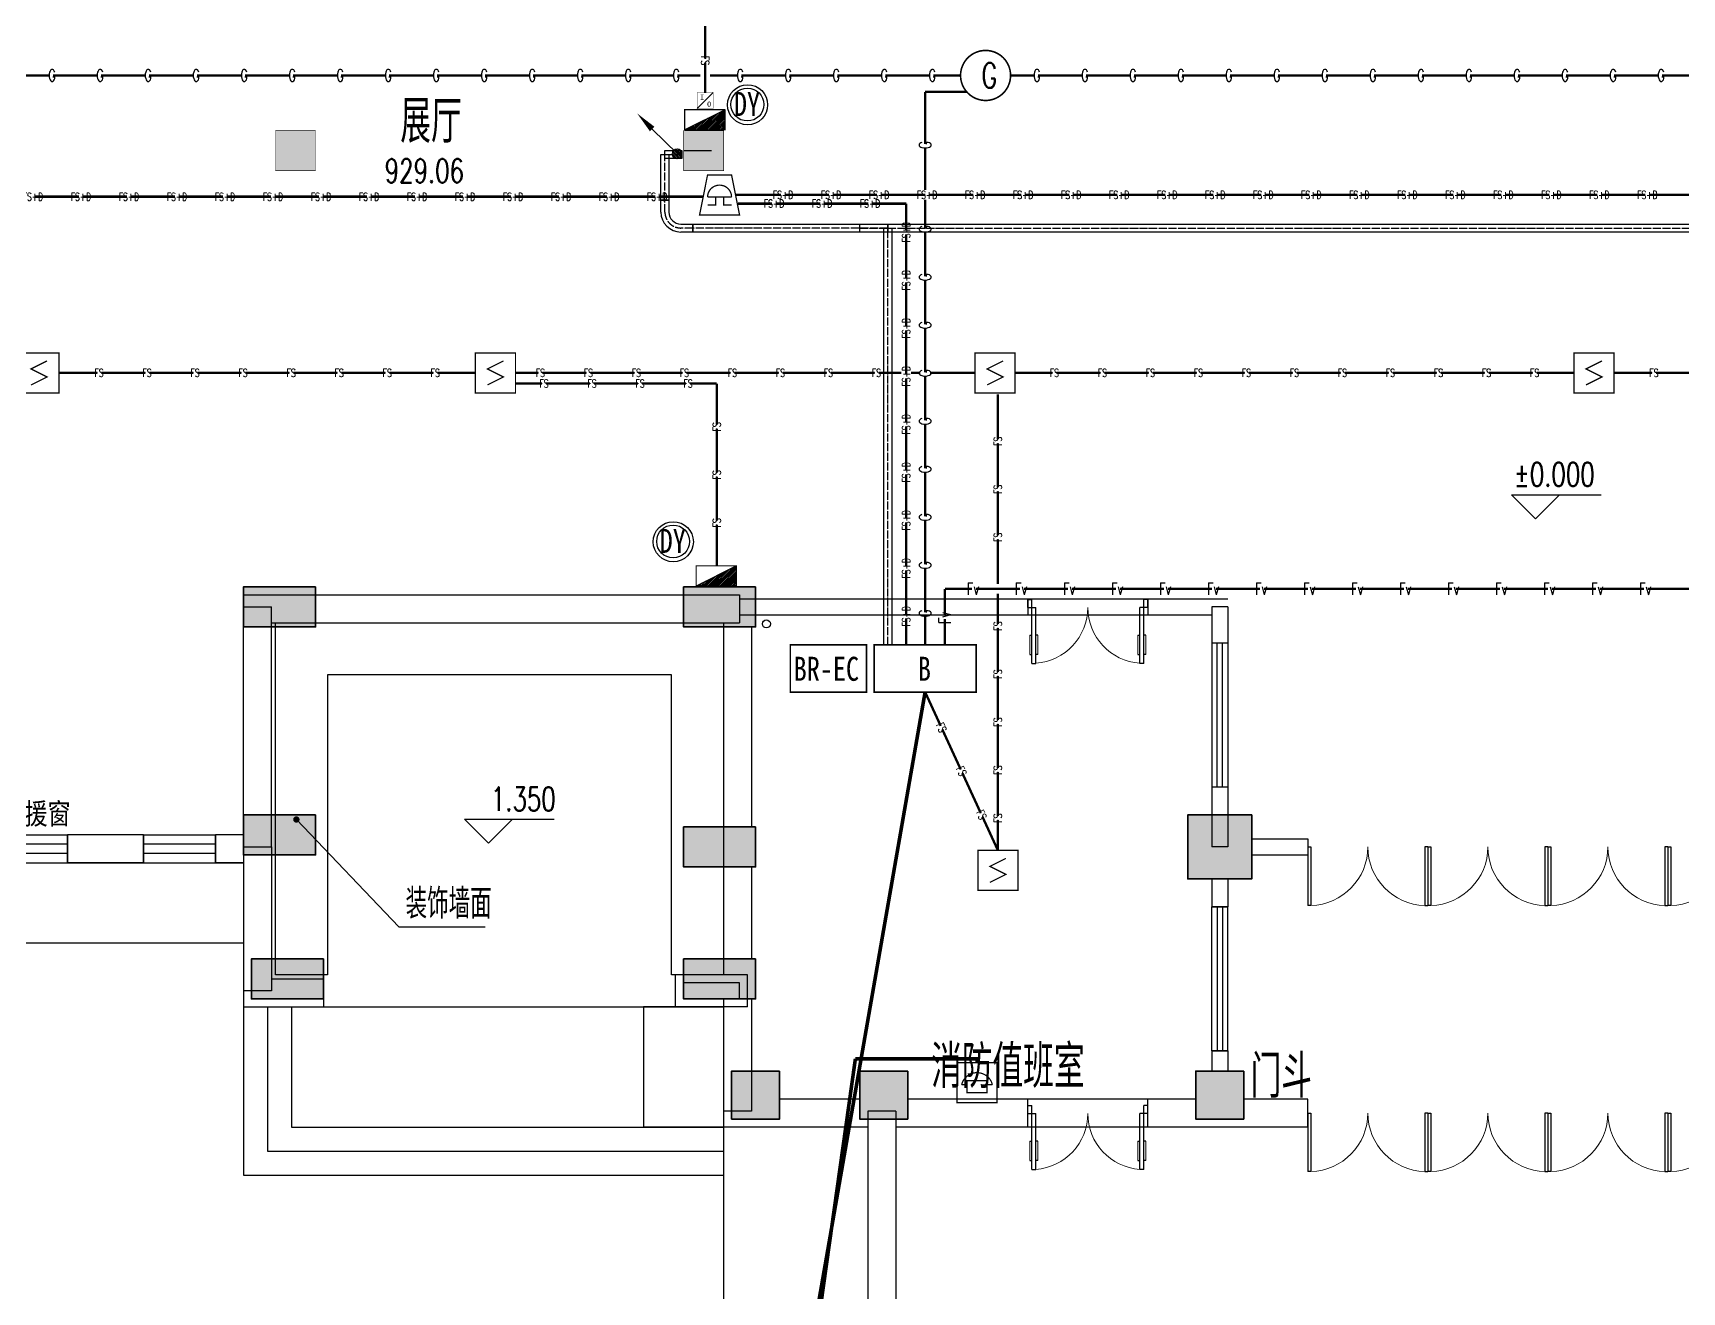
# Model space of a CAD drawing. Extents: x 815029915 to 815825525, y 579155098 to 579748855.
# Drawn here: x 815617636 to 815638243, y 579566865 to 579582600 of the extents above; entities that cross this region are included whole.
import ezdxf

# ---------------------------------------------------------------- set-up
doc = ezdxf.new("R2010")
doc.units = 0
doc.header["$LTSCALE"] = 100
doc.header["$MEASUREMENT"] = 0
doc.linetypes.add('DOTE', pattern=[2.42, 2, -0.2, 0.02, -0.2])
for name, color, linetype in [('AC_KH', 3, 'Continuous'), ('COLUMN', 9, 'Continuous'), ('DIM_ELEV', 3, 'Continuous'), ('DIM_LEAD', 3, 'Continuous'), ('DOOR_FIRE', 4, 'Continuous'), ('GROUND', 2, 'Continuous'), ('PUB_TEXT', 7, 'Continuous'), ('SPACE', 7, 'Continuous'), ('STAIR', 2, 'Continuous'), ('SURFACE', 6, 'Continuous'), ('T-EQUP-FIRE', 7, 'Continuous'), ('WALL', 9, 'Continuous'), ('WINDOW', 4, 'Continuous'), ('zm', 1, 'Continuous'), ('电-弱电平面-线缆', 3, 'Continuous'), ('电-桥架', 4, 'Continuous'), ('设备-箱柜', 3, 'Continuous')]:
    doc.layers.add(name, color=color, linetype=linetype)
for name, color, linetype, lineweight in [('柱填充', 9, 'Continuous', 18), ('电-强电平面-箭头', 3, 'Continuous', 0), ('砼柱', 2, 'Continuous', 35)]:
    doc.layers.add(name, color=color, linetype=linetype, lineweight=lineweight)
doc.styles.add('-黑体', font='', dxfattribs={"width": 0.8})
doc.styles.add('_TCH_DIM', font='SIMPLEX', dxfattribs={"bigfont": 'GBCBIG'})
doc.styles.add('_TCH_SPACE', font='SIMPLEX', dxfattribs={"height": 5, "bigfont": 'GBCBIG'})
doc.styles.add('IDQSTYLE', font='txt.shx', dxfattribs={"width": 0.7, "bigfont": 'hztxt.shx'})
doc.styles.add('宋体', font='', dxfattribs={"width": 0.8})
doc.styles.add('宋体-TK', font='', dxfattribs={"width": 0.8})
doc.styles.get('-黑体').set_extended_font_data('SimHei')
doc.styles.get('宋体').set_extended_font_data('SimSun')
doc.styles.get('宋体-TK').set_extended_font_data('SimSun')
doc.linetypes.add('消防广播线路A', pattern='A,5.5,-0.25,["G",IDQSTYLE,S=1.5,R=0,X=-0.125,Y=-0.75],-0.25', length=6)
doc.linetypes.add('消防电源线', pattern='A,5.5,-0.25,["FS+D",IDQSTYLE,S=1,R=0,X=-0.125,Y=-0.5],-0.25', length=6)
doc.linetypes.add('消防电话线路A', pattern='A,5.5,-0.25,["Fv",IDQSTYLE,S=1.5,R=0,X=-0.125,Y=-0.75],-0.25', length=6)
doc.linetypes.add('火灾报警信号线路', pattern='A,5.5,-0.25,["FS",IDQSTYLE,S=1,R=0,X=-0.125,Y=-0.5],-0.25', length=6)

# ---------------------------------------------------------------- blocks, each defined once
blk = doc.blocks.new('HC001231')
at = {"color": 0, "linetype": 'Continuous', "const_width": 0.2}
blk.add_lwpolyline([(-1.88, 3.12), (1.87, 3.12), (3.12, -3.12), (-3.12, -3.12)], close=True, dxfattribs=at)
blk.add_lwpolyline([(1.87, -0.34, 0.198912), (1.33, 0.98, 0.198912), (0, 1.53, 0.198912), (-1.33, 0.98, 0.198912), (-1.88, -0.34)], format="xyb", dxfattribs=at)
for points in [[(-0.62, -0.34), (-0.62, -1.59), (-1.88, -1.59)], [(-1.88, -0.34), (1.87, -0.34)], [(0.62, -0.34), (0.62, -1.59), (1.87, -1.59)]]:
    blk.add_lwpolyline(points, dxfattribs=at)
at = {"color": 0, "style": 'IDQSTYLE', "width": 0.7}
blk.add_attdef('PSFHATT', (5.12, -3.12), '', height=2.5, dxfattribs=at)
blk = doc.blocks.new('HC001221')
at = {"color": 0, "linetype": 'Continuous', "const_width": 0.2}
blk.add_lwpolyline([(2.21, -2.21, 0.198912), (3.12, 0, 0.198912), (2.21, 2.21, 0.198912), (0, 3.12, 0.198912), (-2.21, 2.21, 0.198912), (-3.13, 0, 0.198912), (-2.21, -2.21, 0.198912), (0, -3.13, 0.198912)], format="xyb", close=True, dxfattribs=at)
at = {"color": 0, "style": 'IDQSTYLE', "width": 0.7}
for tag, p in [('G', (-0.52, -1.56)), ('PSFHATT', (5.13, -3.13))]:
    blk.add_attdef(tag, p, '', height=3.12, dxfattribs=at)
blk = doc.blocks.new('HC001224')
at = {"color": 0, "linetype": 'Continuous', "const_width": 0.2}
blk.add_lwpolyline([(-3.125, 3.125), (3.125, 3.125), (3.125, -3.125), (-3.125, -3.125)], close=True, dxfattribs=at)
blk.add_lwpolyline([(1.25, 1.875), (-1.25, 0.625), (1.25, -0.625), (-1.25, -1.875)], dxfattribs=at)
at = {"color": 0, "style": 'IDQSTYLE', "width": 0.7}
blk.add_attdef('PSFHATT', (5.125, -3.125), '', height=2.5, dxfattribs=at)
blk = doc.blocks.new('HC001206')
at = {"color": 4, "linetype": 'Continuous', "const_width": 0.2}
blk.add_lwpolyline([(-3.12, 3.12), (3.12, 3.12), (3.12, -3.12), (-3.12, -3.12)], close=True, dxfattribs=at)
for points in [[(-2.4, -0.3, -0.135972), (-1.75, 0.85, -0.198912)], [(-1.75, 0.85, -0.198912), (0, 1.57, -0.198912), (1.75, 0.85, -0.135972), (2.4, -0.3, -0.198912)]]:
    blk.add_lwpolyline(points, format="xyb", dxfattribs=at)
for points in [[(-1.56, 0.32), (1.56, 0.32), (1.56, -1.55), (-1.56, -1.55), (-1.56, 0.32)], [(-2.4, -0.3), (-1.56, -0.3)], [(1.56, -0.3), (2.4, -0.3)]]:
    blk.add_lwpolyline(points, dxfattribs=at)
blk = doc.blocks.new('$DorLib2D$00000011')
for p, q in [((-0.467, 0.471), (-0.467, -0.062)), ((-0.467, 0.471), (-0.433, 0.471)), ((-0.433, 0.471), (-0.433, 0.004)), ((0.433, 0.471), (0.433, 0.004)), ((0.467, 0.471), (0.433, 0.471)), ((0.467, 0.471), (0.467, -0.062)), ((-0.483, 0.396), (-0.467, 0.396)), ((-0.417, 0.396), (-0.433, 0.396)), ((0.417, 0.396), (0.433, 0.396)), ((0.483, 0.396), (0.467, 0.396)), ((-0.483, 0.235), (-0.467, 0.235)), ((-0.417, 0.235), (-0.433, 0.235)), ((0.417, 0.235), (0.433, 0.235)), ((0.483, 0.235), (0.467, 0.235)), ((-0.5, 0.004), (-0.433, 0.004)), ((-0.5, 0.004), (-0.5, -0.062)), ((0.5, 0.004), (0.433, 0.004)), ((0.5, 0.004), (0.5, -0.062)), ((-0.5, -0.062), (-0.467, -0.062)), ((0.5, -0.062), (0.467, -0.062))]:
    blk.add_line(p, q)
at = {"lineweight": 13}
for p, q in [((-0.483, 0.396), (-0.483, 0.235)), ((-0.417, 0.396), (-0.417, 0.235)), ((0.417, 0.396), (0.417, 0.235)), ((0.483, 0.396), (0.483, 0.235))]:
    blk.add_line(p, q, dxfattribs=at)
for centre, start, end in [((-0.467, 0.004), 0, 85.904), ((0.467, 0.004), 94.096, 180)]:
    blk.add_arc(centre, 0.467, start, end, dxfattribs=at)
blk = doc.blocks.new('$DorLib2D$00000002')
for p, q in [((-0.5, 0), (-0.5, 0.4875)), ((-0.475, 0.4875), (-0.5, 0.4875)), ((-0.475, 0), (-0.475, 0.4875)), ((0.475, 0), (0.475, 0.4875)), ((0.475, 0.4875), (0.5, 0.4875)), ((0.5, 0), (0.5, 0.4875)), ((-0.5, 0), (-0.475, 0)), ((0.5, 0), (0.475, 0))]:
    blk.add_line(p, q)
at = {"lineweight": 13}
for centre, start, end in [((-0.4875, 0), 0, 88.53072), ((0.4875, 0), 91.46928, 180)]:
    blk.add_arc(centre, 0.4875, start, end, dxfattribs=at)
blk = doc.blocks.new('$TCHSYS$WIN2D')
for p, q in [((-0.5, 0.5), (0.5, 0.5)), ((-0.5, 0.5), (-0.5, -0.5)), ((0.5, 0.5), (0.5, -0.5)), ((0.5, 0.167), (-0.5, 0.167)), ((0.5, -0.167), (-0.5, -0.167)), ((-0.5, -0.5), (0.5, -0.5))]:
    blk.add_line(p, q)
blk = doc.blocks.new('*X48')
at = {"color": 0, "linetype": 'Continuous'}
for p, q in [((235.57, 320), (238.88, 323.3)), ((235.99, 320), (239.72, 323.73)), ((236.42, 320), (240.57, 324.15)), ((236.84, 320), (241.42, 324.58)), ((237.27, 320), (242.27, 325)), ((237.69, 320), (242.27, 324.57)), ((238.12, 320), (242.27, 324.15)), ((238.54, 320), (242.27, 323.72)), ((238.96, 320), (242.27, 323.3)), ((232.6, 320), (232.94, 320.33)), ((233.02, 320), (233.78, 320.76)), ((233.45, 320), (234.63, 321.18)), ((233.87, 320), (235.48, 321.61)), ((234.3, 320), (236.33, 322.03)), ((234.72, 320), (237.18, 322.46)), ((235.15, 320), (238.03, 322.88)), ((239.39, 320), (242.27, 322.88)), ((239.81, 320), (242.27, 322.45)), ((240.24, 320), (242.27, 322.03)), ((240.66, 320), (242.27, 321.6)), ((241.09, 320), (242.27, 321.18)), ((241.51, 320), (242.27, 320.75)), ((241.93, 320), (242.27, 320.33))]:
    blk.add_line(p, q, dxfattribs=at)
blk = doc.blocks.new('HC000431')
at = {"color": 0, "linetype": 'Continuous'}
blk.add_line((5, 2.5), (-5, -2.5), dxfattribs=at)
at = {"color": 0, "linetype": 'Continuous', "const_width": 0.3}
for points in [[(5, 2.5), (-5, 2.5), (-5, -2.5)], [(-5, -2.5), (5, -2.5), (5, 2.5)]]:
    blk.add_lwpolyline(points, dxfattribs=at)
at = {"color": 0, "linetype": 'Continuous'}
blk.add_blockref('*X48', (-237.27, -322.5), dxfattribs=at)
at = {"color": 0, "style": 'IDQSTYLE', "width": 0.7}
blk.add_attdef('PSFHATT', (7, -2.5), '', height=2.5, dxfattribs=at)
blk = doc.blocks.new('MK')
at = {"color": 4, "linetype": 'Continuous', "const_width": 30}
blk.add_lwpolyline([(-614, 638), (636, 638), (636, -612), (-614, -612)], close=True, dxfattribs=at)
at = {"layer": 'AC_KH', "ltscale": 1.25}
blk.add_line((636, 638), (-614, -612), dxfattribs=at)
at = {"layer": 'AC_KH', "ltscale": 1.25, "style": '宋体'}
for s, p in [('I', (-380, 70)), ('O', (165, -474))]:
    blk.add_text(s, height=400, dxfattribs=at).set_placement(p)
blk = doc.blocks.new('*X161')
at = {"color": 0, "linetype": 'Continuous'}
for p, q in [((192.59, 446.72), (193.87, 448.01)), ((192.65, 446.36), (194.23, 447.94)), ((192.69, 447.24), (193.35, 447.91)), ((192.79, 446.07), (194.52, 447.8)), ((192.98, 445.84), (194.75, 447.61)), ((193.23, 445.66), (194.93, 447.37)), ((193.53, 445.54), (195.05, 447.06)), ((193.92, 445.51), (195.08, 446.67)), ((194.61, 445.77), (194.82, 445.99))]:
    blk.add_line(p, q, dxfattribs=at)
blk = doc.blocks.new('HC000749')
at = {"color": 0, "linetype": 'Continuous'}
blk.add_line((0, -0.06), (3.11, 3.12), dxfattribs=at)
blk.add_lwpolyline([(3.11, 3.12, 0.8, 0, 0), (5.06, 5, 0, 0, 0)], format="xyseb", dxfattribs=at)
blk.add_circle((0, 0), 0.625, dxfattribs=at)
at = {"color": 0, "linetype": 'Continuous', "xscale": 0.5, "yscale": 0.5, "zscale": 0.5}
blk.add_blockref('*X161', (-96.92, -223.38), dxfattribs=at)
at = {"color": 0, "style": 'IDQSTYLE', "width": 0.7}
blk.add_attdef('PSFHATT', (7.06, -0.63), '', height=2.5, dxfattribs=at)

msp = doc.modelspace()

# ---------------------------------------------------------------- hatches: boundary and pattern name
at = {"layer": 'DIM_LEAD'}
msp.add_hatch(color=256, dxfattribs=at).paths.add_polyline_path([(815620967.9, 579572770.6, 1), (815620887.9, 579572770.6, 1)], flags=17)
at = {"layer": 'zm'}
for points in [[(815621166.8, 579581377.4), (815620666.8, 579581377.4), (815620666.8, 579580877.4), (815621166.8, 579580877.4)], [(815626266.8, 579581377.4), (815625766.8, 579581377.4), (815625766.8, 579580877.4), (815626266.8, 579580877.4)]]:
    msp.add_hatch(color=1, dxfattribs=at).paths.add_polyline_path(points)
at = {"layer": '柱填充', "lineweight": 18}
for points in [[(815621166.8, 579575677.4), (815620266.8, 579575677.4), (815620266.8, 579575177.4), (815621166.8, 579575177.4)], [(815626666.8, 579575677.4), (815625766.8, 579575677.4), (815625766.8, 579575177.4), (815626666.8, 579575177.4)], [(815621166.8, 579572827.4), (815620266.8, 579572827.4), (815620266.8, 579572327.4), (815621166.8, 579572327.4)], [(815626666.8, 579572677.4), (815625766.8, 579572677.4), (815625766.8, 579572177.4), (815626666.8, 579572177.4)], [(815632866.8, 579572827.4), (815632066.8, 579572827.4), (815632066.8, 579572027.4), (815632866.8, 579572027.4)], [(815621266.8, 579571027.4), (815620366.8, 579571027.4), (815620366.8, 579570527.4), (815621266.8, 579570527.4)], [(815626666.8, 579571027.4), (815625766.8, 579571027.4), (815625766.8, 579570527.4), (815626666.8, 579570527.4)], [(815626966.8, 579569627.4), (815626366.8, 579569627.4), (815626366.8, 579569027.4), (815626966.8, 579569027.4)], [(815628566.8, 579569627.4), (815627966.8, 579569627.4), (815627966.8, 579569027.4), (815628566.8, 579569027.4)], [(815632766.8, 579569627.4), (815632166.8, 579569627.4), (815632166.8, 579569027.4), (815632766.8, 579569027.4)]]:
    msp.add_hatch(color=250, dxfattribs=at).paths.add_polyline_path(points)

# ---------------------------------------------------------------- linework, layer by layer
for p, q in [((815620666.8, 579570827.4), (815620666.8, 579575227.4)), ((815620666.8, 579575227.4), (815626266.8, 579575227.4)), ((815626266.8, 579575227.4), (815626266.8, 579570827.4)), ((815625616.8, 579574577.4), (815621316.8, 579574577.4)), ((815621316.8, 579574577.4), (815621316.8, 579571277.4)), ((815625616.8, 579571277.4), (815625616.8, 579574577.4)), ((815602266.8, 579572227.4), (815620266.8, 579572227.4)), ((815620266.8, 579572227.4), (815620266.8, 579570427.4)), ((815621316.8, 579571277.4), (815621316.8, 579570827.4)), ((815625616.8, 579570827.4), (815625616.8, 579571277.4)), ((815621316.8, 579570827.4), (815620666.8, 579570827.4)), ((815626266.8, 579570827.4), (815625616.8, 579570827.4)), ((815620266.8, 579570427.4), (815626266.8, 579570427.4)), ((815626266.8, 579570427.4), (815626266.8, 579565427.4)), ((815626266.8, 579568927.4), (815626266.8, 579565427.4))]:
    msp.add_line(p, q)
msp.add_circle((815626801.6, 579575215.5), 50)
at = {"layer": 'COLUMN'}
for points in [[(815620266.8, 579575177.4), (815621166.8, 579575177.4), (815621166.8, 579575677.4), (815620266.8, 579575677.4)], [(815625766.8, 579575177.4), (815626666.8, 579575177.4), (815626666.8, 579575677.4), (815625766.8, 579575677.4)], [(815620266.8, 579572327.4), (815621166.8, 579572327.4), (815621166.8, 579572827.4), (815620266.8, 579572827.4)], [(815625766.8, 579572177.4), (815626666.8, 579572177.4), (815626666.8, 579572677.4), (815625766.8, 579572677.4)], [(815632066.8, 579572027.4), (815632866.8, 579572027.4), (815632866.8, 579572827.4), (815632066.8, 579572827.4)], [(815626366.8, 579569027.4), (815626966.8, 579569027.4), (815626966.8, 579569627.4), (815626366.8, 579569627.4)], [(815627966.8, 579569027.4), (815628566.8, 579569027.4), (815628566.8, 579569627.4), (815627966.8, 579569627.4)], [(815632166.8, 579569027.4), (815632766.8, 579569027.4), (815632766.8, 579569627.4), (815632166.8, 579569627.4)]]:
    msp.add_lwpolyline(points, close=True, dxfattribs=at)
for points in [[(815626666.8, 579571027.4), (815625766.8, 579571027.4)], [(815625766.8, 579571027.4), (815625766.8, 579570727.4)], [(815626666.8, 579570527.4), (815626666.8, 579571027.4)], [(815625766.8, 579570727.4), (815625766.8, 579570527.4)], [(815625766.8, 579570527.4), (815626616.8, 579570527.4)], [(815626616.8, 579570527.4), (815626666.8, 579570527.4)]]:
    msp.add_lwpolyline(points, dxfattribs=at)
at = {"layer": 'DIM_ELEV'}
for p, q in [((815636411.5, 579576529.4), (815636111.5, 579576829.4)), ((815636111.5, 579576829.4), (815637233, 579576829.4)), ((815636411.5, 579576529.4), (815636711.5, 579576829.4)), ((815623327, 579572472.9), (815623027, 579572772.9)), ((815623027, 579572772.9), (815624148.5, 579572772.9)), ((815623327, 579572472.9), (815623627, 579572772.9))]:
    msp.add_line(p, q, dxfattribs=at)
at = {"layer": 'DIM_LEAD'}
for p, q in [((815620927.9, 579572770.6), (815622208.8, 579571427.7)), ((815622208.8, 579571427.7), (815623288.9, 579571427.7))]:
    msp.add_line(p, q, dxfattribs=at)
at = {"layer": 'DOOR_FIRE'}
for p, q in [((815630066.8, 579575527.4), (815631566.8, 579575527.4)), ((815630066.8, 579575327.4), (815631566.8, 579575327.4)), ((815631566.8, 579569277.4), (815630066.8, 579569277.4)), ((815631566.8, 579568927.4), (815630066.8, 579568927.4))]:
    msp.add_line(p, q, dxfattribs=at)
at = {"layer": 'GROUND'}
for p, q in [((815620266.8, 579572227.4), (815620266.8, 579571227.4)), ((815626266.8, 579570427.4), (815625266.8, 579570427.4)), ((815626266.8, 579568927.4), (815625266.8, 579568927.4))]:
    msp.add_line(p, q, dxfattribs=at)
for points in [[(815661777.4, 579588145.4), (815658171.1, 579584539.2), (815650182.9, 579592527.4), (815648966.8, 579592527.4), (815648966.8, 579594027.4), (815633666.8, 579594027.4), (815633666.8, 579594927.4), (815625266.8, 579594927.4), (815625266.8, 579588027.4), (815621666.8, 579588027.4), (815621666.8, 579591027.4), (815601266.8, 579591027.4), (815601266.8, 579588027.4), (815589266.8, 579588027.4), (815589266.8, 579574227.4), (815601266.8, 579574227.4), (815601266.8, 579571227.4), (815620266.8, 579571227.4)], [(815661777.4, 579586731.2), (815658171.1, 579583125), (815649768.7, 579591527.4), (815647966.8, 579591527.4), (815647966.8, 579593027.4), (815632666.8, 579593027.4), (815632666.8, 579593927.4), (815626266.8, 579593927.4), (815626266.8, 579587027.4), (815620666.8, 579587027.4), (815620666.8, 579590027.4), (815602266.8, 579590027.4), (815602266.8, 579587027.4), (815590266.8, 579587027.4), (815590266.8, 579575227.4), (815602266.8, 579575227.4), (815602266.8, 579572227.4), (815620266.8, 579572227.4)], [(815625266.8, 579570427.4), (815625266.8, 579568927.4)], [(815626266.8, 579570427.4), (815626266.8, 579568927.4)]]:
    msp.add_lwpolyline(points, dxfattribs=at)
at = {"layer": 'STAIR'}
for p, q in [((815620266.8, 579570427.4), (815620266.8, 579568327.4)), ((815620566.8, 579570427.4), (815620566.8, 579568627.4)), ((815620866.8, 579570427.4), (815620866.8, 579568927.4)), ((815620866.8, 579568927.4), (815626266.8, 579568927.4)), ((815620566.8, 579568627.4), (815626266.8, 579568627.4)), ((815620266.8, 579568327.4), (815626266.8, 579568327.4))]:
    msp.add_line(p, q, dxfattribs=at)
at = {"layer": 'SURFACE'}
for p, q in [((815626566.8, 579570827.4), (815625666.8, 579570827.4)), ((815625666.8, 579570427.4), (815625666.8, 579570827.4)), ((815626566.8, 579570427.4), (815626566.8, 579570827.4)), ((815626566.8, 579570427.4), (815625666.8, 579570427.4))]:
    msp.add_line(p, q, dxfattribs=at)
at = {"layer": 'WALL'}
for p, q in [((815620266.8, 579575577.4), (815626466.8, 579575577.4)), ((815626466.8, 579575577.4), (815626466.8, 579575227.4)), ((815626466.8, 579575527.4), (815630066.8, 579575527.4)), ((815631566.8, 579575527.4), (815632566.8, 579575527.4)), ((815620266.8, 579572427.4), (815620266.8, 579575427.4)), ((815620266.8, 579575427.4), (815620616.8, 579575427.4)), ((815620616.8, 579572427.4), (815620616.8, 579575427.4)), ((815626466.8, 579575327.4), (815630066.8, 579575327.4)), ((815631566.8, 579575327.4), (815632366.8, 579575327.4)), ((815632366.8, 579575427.4), (815632366.8, 579572427.4)), ((815632566.8, 579575427.4), (815632366.8, 579575427.4)), ((815632566.8, 579575427.4), (815632566.8, 579572427.4)), ((815620616.8, 579575227.4), (815626466.8, 579575227.4)), ((815626266.8, 579575177.4), (815626266.8, 579572677.4)), ((815626616.8, 579575177.4), (815626616.8, 579572677.4)), ((815619016.8, 579572577.4), (815618066.8, 579572577.4)), ((815620266.8, 579572577.4), (815619916.8, 579572577.4)), ((815632866.8, 579572527.4), (815633566.8, 579572527.4)), ((815619016.8, 579572227.4), (815618066.8, 579572227.4)), ((815620266.8, 579572227.4), (815619916.8, 579572227.4)), ((815620266.8, 579572427.4), (815620266.8, 579570627.4)), ((815620266.8, 579572427.4), (815620616.8, 579572427.4)), ((815620616.8, 579572427.4), (815620616.8, 579570627.4)), ((815632566.8, 579572427.4), (815632366.8, 579572427.4)), ((815632866.8, 579572327.4), (815633566.8, 579572327.4)), ((815626266.8, 579572177.4), (815626266.8, 579571027.4)), ((815626616.8, 579572177.4), (815626616.8, 579571027.4)), ((815632366.8, 579572027.4), (815632366.8, 579571677.4)), ((815632566.8, 579572027.4), (815632566.8, 579571677.4)), ((815620616.8, 579570627.4), (815620266.8, 579570627.4)), ((815620616.8, 579570777.4), (815621266.8, 579570777.4)), ((815621266.8, 579570777.4), (815621266.8, 579570427.4)), ((815626466.8, 579570727.4), (815625766.8, 579570727.4)), ((815625766.8, 579570527.4), (815625766.8, 579570727.4)), ((815626466.8, 579570527.4), (815626466.8, 579570727.4)), ((815620266.8, 579570427.4), (815621266.8, 579570427.4)), ((815626466.8, 579570527.4), (815625766.8, 579570527.4)), ((815626266.8, 579570527.4), (815626266.8, 579569127.4)), ((815626616.8, 579570527.4), (815626616.8, 579569127.4)), ((815632366.8, 579569877.4), (815632366.8, 579569627.4)), ((815632566.8, 579569877.4), (815632566.8, 579569627.4)), ((815627966.8, 579569277.4), (815626966.8, 579569277.4)), ((815630066.8, 579569277.4), (815628566.8, 579569277.4)), ((815632166.8, 579569277.4), (815631566.8, 579569277.4)), ((815633566.8, 579569277.4), (815632766.8, 579569277.4)), ((815626616.8, 579569127.4), (815626266.8, 579569127.4)), ((815628066.8, 579568927.4), (815626266.8, 579568927.4)), ((815628066.8, 579569127.4), (815628066.8, 579565427.4)), ((815628416.8, 579569127.4), (815628066.8, 579569127.4)), ((815628416.8, 579569127.4), (815628416.8, 579565427.4)), ((815630066.8, 579568927.4), (815628416.8, 579568927.4)), ((815632466.8, 579568927.4), (815631566.8, 579568927.4)), ((815633566.8, 579568927.4), (815632366.8, 579568927.4))]:
    msp.add_line(p, q, dxfattribs=at)
for points in [[(815630066.8, 579575527.4), (815630066.8, 579575327.4)], [(815631566.8, 579575527.4), (815631566.8, 579575327.4)], [(815618066.8, 579572227.4), (815618066.8, 579572577.4)], [(815619016.8, 579572227.4), (815619016.8, 579572577.4)], [(815619916.8, 579572227.4), (815619916.8, 579572577.4)], [(815633566.8, 579572527.4), (815633566.8, 579572327.4)], [(815632566.8, 579571677.4), (815632366.8, 579571677.4)], [(815632566.8, 579569877.4), (815632366.8, 579569877.4)], [(815630066.8, 579568927.4), (815630066.8, 579569277.4)], [(815631566.8, 579568927.4), (815631566.8, 579569277.4)], [(815633566.8, 579568927.4), (815633566.8, 579569277.4)]]:
    msp.add_lwpolyline(points, dxfattribs=at)
msp.add_lwpolyline([(815620366.8, 579570527.4), (815621266.8, 579570527.4), (815621266.8, 579571027.4), (815620366.8, 579571027.4)], close=True, dxfattribs=at)
at = {"layer": 'zm', "color": 1}
msp.add_line((815626116.8, 579581127.4), (815625766.8, 579581127.4), dxfattribs=at)
at = {"layer": 'zm', "color": 1, "const_width": 8}
for points in [[(815621166.8, 579581377.4), (815620666.8, 579581377.4), (815620666.8, 579580877.4), (815621166.8, 579580877.4)], [(815626266.8, 579581377.4), (815625766.8, 579581377.4), (815625766.8, 579580877.4), (815626266.8, 579580877.4)]]:
    msp.add_lwpolyline(points, close=True, dxfattribs=at)
at = {"layer": 'zm', "const_width": 20}
for points in [[(815628050.8, 579574952.5), (815628050.8, 579574363.5), (815627100.3, 579574363.5), (815627100.3, 579574952.5), (815628050.8, 579574952.5)], [(815629422.3, 579574952.5), (815629422.3, 579574363.5), (815628146.8, 579574363.5), (815628146.8, 579574952.5), (815629422.3, 579574952.5)]]:
    msp.add_lwpolyline(points, dxfattribs=at)
at = {"layer": 'zm'}
for points in [[(815628050.8, 579574952.5), (815628050.8, 579574363.5), (815627100.3, 579574363.5), (815627100.3, 579574952.5)], [(815629422.3, 579574952.5), (815629422.3, 579574363.5), (815628146.8, 579574363.5), (815628146.8, 579574952.5)]]:
    msp.add_lwpolyline(points, close=True, dxfattribs=at)
at = {"layer": 'zm', "linetype": 'ByBlock', "ltscale": 0.25, "const_width": 45}
msp.add_lwpolyline([(815628784.5, 579574363.5), (815626679.3, 579562299.1)], dxfattribs=at)
at = {"layer": 'zm', "color": 1}
for centre, radius in [((815626565.7, 579581702.2), 250.7), ((815626563.5, 579581705.5), 205.4), ((815625637.6, 579576241.9), 250.7), ((815625635.4, 579576245.2), 205.4)]:
    msp.add_circle(centre, radius, dxfattribs=at)
msp.add_point((815625532.9, 579581081), dxfattribs=at)
at = {"layer": '电-弱电平面-线缆', "color": 6, "linetype": 'Continuous', "const_width": 30}
for points in [[(815626036, 579582829.6), (815626036, 579582279.6)], [(815626036, 579582229.6), (815626036, 579581848.9)], [(815617962.3, 579578351.3), (815618439, 579578351.3)], [(815618489, 579578351.3), (815619039, 579578351.3)], [(815619089, 579578351.3), (815619639, 579578351.3)], [(815619689, 579578351.3), (815620239, 579578351.3)], [(815620289, 579578351.3), (815620839, 579578351.3)], [(815620889, 579578351.3), (815621439, 579578351.3)], [(815621489, 579578351.3), (815622039, 579578351.3)], [(815622089, 579578351.3), (815622639, 579578351.3)], [(815622689, 579578351.3), (815623165.6, 579578351.3)], [(815623665.7, 579578218.3), (815623998.5, 579578218.3)], [(815623665.8, 579578351.3), (815623952.5, 579578351.3)], [(815624002.5, 579578351.3), (815624552.5, 579578351.3)], [(815624048.5, 579578218.3), (815624598.5, 579578218.3)], [(815624602.5, 579578351.3), (815625152.5, 579578351.3)], [(815624648.5, 579578218.3), (815625198.5, 579578218.3)], [(815625202.5, 579578351.3), (815625752.5, 579578351.3)], [(815625248.5, 579578218.3), (815625798.5, 579578218.3)], [(815625802.5, 579578351.3), (815626352.5, 579578351.3)], [(815625848.5, 579578218.3), (815626181.3, 579578218.3)], [(815626181.3, 579577704.4), (815626181.3, 579578218.3)], [(815626402.5, 579578351.3), (815626952.5, 579578351.3)], [(815627002.5, 579578351.3), (815627552.5, 579578351.3)], [(815627602.5, 579578351.3), (815628152.5, 579578351.3)], [(815628202.5, 579578351.3), (815628489.1, 579578351.3)], [(815628609.1, 579578351.3), (815628724.5, 579578351.3)], [(815628844.5, 579578351.3), (815629409.1, 579578351.3)], [(815629909.1, 579578351.3), (815630376, 579578351.3)], [(815630426, 579578351.3), (815630976, 579578351.3)], [(815631026, 579578351.3), (815631576, 579578351.3)], [(815631626, 579578351.3), (815632176, 579578351.3)], [(815632226, 579578351.3), (815632776, 579578351.3)], [(815632826, 579578351.3), (815633376, 579578351.3)], [(815633426, 579578351.3), (815633976, 579578351.3)], [(815634026, 579578351.3), (815634576, 579578351.3)], [(815634626, 579578351.3), (815635176, 579578351.3)], [(815635226, 579578351.3), (815635776, 579578351.3)], [(815635826, 579578351.3), (815636376, 579578351.3)], [(815636426, 579578351.3), (815636892.8, 579578351.3)], [(815637393, 579578351.3), (815637867.8, 579578351.3)], [(815637917.8, 579578351.3), (815638467.8, 579578351.3)], [(815629694.1, 579577522.6), (815629694.1, 579578082.7)], [(815626181.3, 579577104.4), (815626181.3, 579577654.4)], [(815629694.1, 579576922.6), (815629694.1, 579577472.6)], [(815626181.3, 579576504.4), (815626181.3, 579577054.4)], [(815629694.1, 579576322.6), (815629694.1, 579576872.6)], [(815626181.3, 579575940.4), (815626181.3, 579576454.4)], [(815629694.1, 579575712.5), (815629694.1, 579576272.6)], [(815629694.1, 579575213.7), (815629694.1, 579575592.5)], [(815629694.1, 579574613.7), (815629694.1, 579575163.7)], [(815629694.1, 579574013.7), (815629694.1, 579574563.7)], [(815628784.5, 579574363.5), (815628978.3, 579573942)], [(815628999.1, 579573896.6), (815629228.9, 579573396.9)], [(815629694.1, 579573413.7), (815629694.1, 579573963.7)], [(815629249.7, 579573351.4), (815629479.5, 579572851.7)], [(815629694.1, 579572813.7), (815629694.1, 579573363.7)], [(815629500.3, 579572806.3), (815629694.1, 579572384.8)], [(815629694.1, 579572384.8), (815629694.1, 579572763.7)]]:
    msp.add_lwpolyline(points, dxfattribs=at)
at = {"layer": '电-弱电平面-线缆', "color": 51, "linetype": 'Continuous', "const_width": 30}
for points in [[(815617286.6, 579582069.5), (815617836.6, 579582069.5)], [(815617886.6, 579582069.5), (815618436.6, 579582069.5)], [(815618486.6, 579582069.5), (815619036.6, 579582069.5)], [(815619086.6, 579582069.5), (815619636.6, 579582069.5)], [(815619686.6, 579582069.5), (815620236.6, 579582069.5)], [(815620286.6, 579582069.5), (815620836.6, 579582069.5)], [(815620886.6, 579582069.5), (815621436.6, 579582069.5)], [(815621486.6, 579582069.5), (815622036.6, 579582069.5)], [(815622086.6, 579582069.5), (815622636.6, 579582069.5)], [(815622686.6, 579582069.5), (815623236.6, 579582069.5)], [(815623286.6, 579582069.5), (815623836.6, 579582069.5)], [(815623886.6, 579582069.5), (815624436.6, 579582069.5)], [(815624486.6, 579582069.5), (815625036.6, 579582069.5)], [(815625086.6, 579582069.5), (815625636.6, 579582069.5)], [(815625686.6, 579582069.5), (815625976, 579582069.5)], [(815626096, 579582069.5), (815626436.8, 579582069.5)], [(815626486.8, 579582069.5), (815627036.8, 579582069.5)], [(815627086.8, 579582069.5), (815627636.8, 579582069.5)], [(815627686.8, 579582069.5), (815628236.8, 579582069.5)], [(815628286.8, 579582069.5), (815628836.8, 579582069.5)], [(815628886.8, 579582069.5), (815629227.7, 579582069.5)], [(815629852.7, 579582069.5), (815630143, 579582069.5)], [(815630193, 579582069.5), (815630743, 579582069.5)], [(815630793, 579582069.5), (815631343, 579582069.5)], [(815631393, 579582069.5), (815631943, 579582069.5)], [(815631993, 579582069.5), (815632543, 579582069.5)], [(815632593, 579582069.5), (815633143, 579582069.5)], [(815633193, 579582069.5), (815633743, 579582069.5)], [(815633793, 579582069.5), (815634343, 579582069.5)], [(815634393, 579582069.5), (815634943, 579582069.5)], [(815634993, 579582069.5), (815635543, 579582069.5)], [(815635593, 579582069.5), (815636143, 579582069.5)], [(815636193, 579582069.5), (815636743, 579582069.5)], [(815636793, 579582069.5), (815637343, 579582069.5)], [(815637393, 579582069.5), (815637943, 579582069.5)], [(815637993, 579582069.5), (815638543, 579582069.5)], [(815628784.5, 579581736.2), (815628784.5, 579581864.4)], [(815628784.5, 579581864.4), (815629304.4, 579581864.4)], [(815628784.5, 579581211.1), (815628784.5, 579581736.2)], [(815628784.5, 579580636), (815628784.5, 579581161.1)], [(815628784.5, 579580159.3), (815628784.5, 579580516)], [(815628784.5, 579579559.3), (815628784.5, 579580109.3)], [(815628784.5, 579578959.3), (815628784.5, 579579509.3)], [(815628784.5, 579578359.3), (815628784.5, 579578909.3)], [(815628784.5, 579577759.3), (815628784.5, 579578309.3)], [(815628784.5, 579577159.3), (815628784.5, 579577709.3)], [(815628784.5, 579576559.3), (815628784.5, 579577109.3)], [(815628784.5, 579575959.3), (815628784.5, 579576509.3)], [(815628784.5, 579575359.3), (815628784.5, 579575909.3)], [(815628784.5, 579574952.5), (815628784.5, 579575309.3)]]:
    msp.add_lwpolyline(points, dxfattribs=at)
at = {"layer": '电-弱电平面-线缆', "color": 11, "linetype": 'Continuous', "const_width": 30}
for points in [[(815617661.4, 579580554.2), (815618211.4, 579580554.2)], [(815618261.4, 579580554.2), (815618811.4, 579580554.2)], [(815618861.4, 579580554.2), (815619411.4, 579580554.2)], [(815619461.4, 579580554.2), (815620011.4, 579580554.2)], [(815620061.4, 579580554.2), (815620611.4, 579580554.2)], [(815620661.4, 579580554.2), (815621211.4, 579580554.2)], [(815621261.4, 579580554.2), (815621811.4, 579580554.2)], [(815621861.4, 579580554.2), (815622411.4, 579580554.2)], [(815622461.4, 579580554.2), (815623011.4, 579580554.2)], [(815623061.4, 579580554.2), (815623611.4, 579580554.2)], [(815623661.4, 579580554.2), (815624211.4, 579580554.2)], [(815624261.4, 579580554.2), (815624811.4, 579580554.2)], [(815624861.4, 579580554.2), (815625411.4, 579580554.2)], [(815625461.4, 579580554.2), (815626011.7, 579580554.2)], [(815626416.1, 579580576), (815626985.2, 579580576)], [(815626447.2, 579580467.1), (815626873.1, 579580467.1)], [(815626923.1, 579580467.1), (815627473.1, 579580467.1)], [(815627035.2, 579580576), (815627585.2, 579580576)], [(815627523.1, 579580467.1), (815628073.1, 579580467.1)], [(815627635.2, 579580576), (815628185.2, 579580576)], [(815628123.1, 579580467.1), (815628549.1, 579580467.1)], [(815628235.2, 579580576), (815628785.2, 579580576)], [(815628549.1, 579580134.8), (815628549.1, 579580467.1)], [(815628835.2, 579580576), (815629385.2, 579580576)], [(815629435.2, 579580576), (815629985.2, 579580576)], [(815630035.2, 579580576), (815630585.2, 579580576)], [(815630635.2, 579580576), (815631185.2, 579580576)], [(815631235.2, 579580576), (815631785.2, 579580576)], [(815631835.2, 579580576), (815632385.2, 579580576)], [(815632435.2, 579580576), (815632985.2, 579580576)], [(815633035.2, 579580576), (815633585.2, 579580576)], [(815633635.2, 579580576), (815634185.2, 579580576)], [(815634235.2, 579580576), (815634785.2, 579580576)], [(815634835.2, 579580576), (815635385.2, 579580576)], [(815635435.2, 579580576), (815635985.2, 579580576)], [(815636035.2, 579580576), (815636585.2, 579580576)], [(815636635.2, 579580576), (815637185.2, 579580576)], [(815637235.2, 579580576), (815637785.2, 579580576)], [(815637835.2, 579580576), (815638385.2, 579580576)], [(815628549.1, 579579534.8), (815628549.1, 579580084.8)], [(815628549.1, 579578934.8), (815628549.1, 579579484.8)], [(815628549.1, 579578334.8), (815628549.1, 579578884.8)], [(815628549.1, 579577734.8), (815628549.1, 579578284.8)], [(815628549.1, 579577134.8), (815628549.1, 579577684.8)], [(815628549.1, 579576534.8), (815628549.1, 579577084.8)], [(815628549.1, 579575934.8), (815628549.1, 579576484.8)], [(815628549.1, 579575334.8), (815628549.1, 579575884.8)], [(815628549.1, 579574952.5), (815628549.1, 579575284.8)]]:
    msp.add_lwpolyline(points, dxfattribs=at)
at = {"layer": '电-弱电平面-线缆', "color": 10, "linetype": 'Continuous', "const_width": 30}
for points in [[(815629031, 579575327.5), (815629031, 579575652.5)], [(815629031, 579575652.5), (815629368.8, 579575652.5)], [(815629418.8, 579575652.5), (815629968.8, 579575652.5)], [(815630018.8, 579575652.5), (815630568.8, 579575652.5)], [(815630618.8, 579575652.5), (815631168.8, 579575652.5)], [(815631218.8, 579575652.5), (815631768.8, 579575652.5)], [(815631818.8, 579575652.5), (815632368.8, 579575652.5)], [(815632418.8, 579575652.5), (815632968.8, 579575652.5)], [(815633018.8, 579575652.5), (815633568.8, 579575652.5)], [(815633618.8, 579575652.5), (815634168.8, 579575652.5)], [(815634218.8, 579575652.5), (815634768.8, 579575652.5)], [(815634818.8, 579575652.5), (815635368.8, 579575652.5)], [(815635418.8, 579575652.5), (815635968.8, 579575652.5)], [(815636018.8, 579575652.5), (815636568.8, 579575652.5)], [(815636618.8, 579575652.5), (815637168.8, 579575652.5)], [(815637218.8, 579575652.5), (815637768.8, 579575652.5)], [(815637818.8, 579575652.5), (815638368.8, 579575652.5)], [(815629031, 579574952.5), (815629031, 579575277.5)]]:
    msp.add_lwpolyline(points, dxfattribs=at)
at = {"layer": '电-弱电平面-线缆', "color": 3, "linetype": 'Continuous', "const_width": 45}
for points in [[(815626870.7, 579562364.1), (815627913.2, 579569780.4)], [(815627913.2, 579569780.4), (815629434.9, 579569780.4), (815629434.9, 579569729.5)]]:
    msp.add_lwpolyline(points, dxfattribs=at)
at = {"layer": '电-桥架', "color": 5, "linetype": 'DOTE', "ltscale": 0.5}
for p, q in [((815625532.9, 579580512.3), (815625532.9, 579581081)), ((815625532.9, 579581081), (815625746.4, 579581081)), ((815625532.9, 579580362.3), (815625532.9, 579580512.3)), ((815625882.9, 579580162.3), (815625732.9, 579580162.3)), ((815628317.7, 579580162.3), (815625882.9, 579580162.3)), ((815627967.7, 579580162.3), (815628317.7, 579580162.3)), ((815628317.7, 579574952.5), (815628317.7, 579580162.3)), ((815628317.7, 579580162.3), (815653822.9, 579580162.3))]:
    msp.add_line(p, q, dxfattribs=at)
at = {"layer": '电-桥架', "ltscale": 0.5}
for p, q in [((815625482.9, 579580362.3), (815625482.9, 579580512.3)), ((815625482.9, 579580512.3), (815625582.9, 579580512.3)), ((815625582.9, 579580512.3), (815625582.9, 579580362.3)), ((815625732.9, 579580212.3), (815625882.9, 579580212.3)), ((815625882.9, 579580112.3), (815625732.9, 579580112.3)), ((815625882.9, 579580212.3), (815625882.9, 579580112.3))]:
    msp.add_line(p, q, dxfattribs=at)
for points in [[(815625746.4, 579581031), (815625532.9, 579581031), (815625532.9, 579581131), (815625746.4, 579581131)], [(815625582.9, 579581081), (815625582.9, 579580512.3), (815625482.9, 579580512.3), (815625482.9, 579581081)], [(815625882.9, 579580212.3), (815628317.7, 579580212.3), (815628317.7, 579580112.3), (815625882.9, 579580112.3)], [(815628317.7, 579580112.3), (815627967.7, 579580112.3), (815627967.7, 579580212.3), (815628317.7, 579580212.3)], [(815628367.7, 579580162.3), (815628367.7, 579574952.5), (815628267.7, 579574952.5), (815628267.7, 579580162.3)], [(815653822.9, 579580112.3), (815628317.7, 579580112.3), (815628317.7, 579580212.3), (815653822.9, 579580212.3)]]:
    msp.add_lwpolyline(points, close=True, dxfattribs=at)
for radius in [250, 150]:
    msp.add_arc((815625732.9, 579580362.3), radius, 180, 270, dxfattribs=at)
at = {"layer": '电-桥架', "color": 5, "linetype": 'DOTE', "ltscale": 0.5}
msp.add_arc((815625732.9, 579580362.3), 200, 180, 270, dxfattribs=at)
at = {"layer": '电-桥架', "ltscale": 0.5}
msp.add_point((815628317.7, 579580162.3), dxfattribs=at)
at = {"layer": '砼柱', "color": 3, "lineweight": 35}
for points in [[(815621166.8, 579575677.4), (815620266.8, 579575677.4), (815620266.8, 579575177.4), (815621166.8, 579575177.4)], [(815626666.8, 579575677.4), (815625766.8, 579575677.4), (815625766.8, 579575177.4), (815626666.8, 579575177.4)], [(815621166.8, 579572827.4), (815620266.8, 579572827.4), (815620266.8, 579572327.4), (815621166.8, 579572327.4)], [(815626666.8, 579572677.4), (815625766.8, 579572677.4), (815625766.8, 579572177.4), (815626666.8, 579572177.4)], [(815632866.8, 579572827.4), (815632066.8, 579572827.4), (815632066.8, 579572027.4), (815632866.8, 579572027.4)], [(815621266.8, 579571027.4), (815620366.8, 579571027.4), (815620366.8, 579570527.4), (815621266.8, 579570527.4)], [(815626666.8, 579571027.4), (815625766.8, 579571027.4), (815625766.8, 579570527.4), (815626666.8, 579570527.4)], [(815626966.8, 579569627.4), (815626366.8, 579569627.4), (815626366.8, 579569027.4), (815626966.8, 579569027.4)], [(815628566.8, 579569627.4), (815627966.8, 579569627.4), (815627966.8, 579569027.4), (815628566.8, 579569027.4)], [(815632766.8, 579569627.4), (815632166.8, 579569627.4), (815632166.8, 579569027.4), (815632766.8, 579569027.4)]]:
    msp.add_lwpolyline(points, close=True, dxfattribs=at)

# ---------------------------------------------------------------- block references
at = {"layer": 'DOOR_FIRE', "xscale": 1500, "yscale": -1500, "zscale": 1500}
msp.add_blockref('$DorLib2D$00000011', (815630816.8, 579575427.4), dxfattribs=at)
at = {"layer": 'DOOR_FIRE'}
for name, p, xscale, yscale, zscale, rotation in [('$TCHSYS$WIN2D', (815632466.8, 579574077.4), 1800, -200, 1800, 270.0000000000008), ('$TCHSYS$WIN2D', (815632466.8, 579570777.4), -1800, -200, 1800, 270.0000000000008), ('$DorLib2D$00000011', (815630816.8, 579569102.4), -1500, 1500, 1500, 180)]:
    msp.add_blockref(name, p, dxfattribs=dict(at, xscale=xscale, yscale=yscale, zscale=zscale, rotation=rotation))
at = {"layer": 'T-EQUP-FIRE', "color": 4}
ref = msp.add_blockref('HC001221', (815629540.2, 579582069.5), dxfattribs=dict(at, xscale=100, yscale=100, zscale=100))
ref.add_attrib('G', 'G', (815629488.2, 579581913.5), dxfattribs={"color": 0, "height": 312, "style": '_TCH_DIM', "width": 0.7})
at = {"layer": 'T-EQUP-FIRE', "color": 4, "xscale": 80, "yscale": 80, "zscale": 80}
for name, p in [('HC001231', (815626216.1, 579580576)), ('HC001224', (815617712.2, 579578351.3)), ('HC001224', (815623415.7, 579578351.3)), ('HC001224', (815629659.1, 579578351.3)), ('HC001224', (815637142.9, 579578351.3)), ('HC001224', (815629694.1, 579572134.8)), ('HC001206', (815629433.1, 579569480.8))]:
    msp.add_blockref(name, p, dxfattribs=at)
at = {"layer": 'WINDOW', "rotation": 180}
for name, p, xscale, yscale, zscale in [('$TCHSYS$WIN2D', (815617466.8, 579572402.4), -1200, -350, 1200), ('$TCHSYS$WIN2D', (815619466.8, 579572402.4), -900, -350, 900), ('$DorLib2D$00000002', (815634316.8, 579569102.4), -1500, 1500, 1500), ('$DorLib2D$00000002', (815635816.8, 579569102.4), -1500, 1500, 1500), ('$DorLib2D$00000002', (815637316.8, 579569102.4), -1500, 1500, 1500), ('$DorLib2D$00000002', (815638816.8, 579569102.4), -1500, 1500, 1500)]:
    msp.add_blockref(name, p, dxfattribs=dict(at, xscale=xscale, yscale=yscale, zscale=zscale))
at = {"layer": 'WINDOW', "xscale": 1500, "yscale": -1500, "zscale": 1500}
for p in [(815634316.8, 579572427.4), (815635816.8, 579572427.4), (815637316.8, 579572427.4), (815638816.8, 579572427.4)]:
    msp.add_blockref('$DorLib2D$00000002', p, dxfattribs=at)
at = {"layer": 'zm', "color": 1, "xscale": 0.1610399919060495, "yscale": 0.1610393524169922, "zscale": 0.1610399919060495, "rotation": 359.9185670126638}
msp.add_blockref('MK', (815626033.7, 579581754.8), dxfattribs=at)
at = {"layer": '电-强电平面-箭头', "color": 4, "xscale": 100, "yscale": 100, "zscale": 100, "rotation": 90}
msp.add_blockref('HC000749', (815625685.7, 579581088.9), dxfattribs=at)
at = {"layer": '设备-箱柜', "xscale": 50.4, "yscale": 50.4, "zscale": 50.4}
for p in [(815626033.1, 579581514.8), (815626174.8, 579575814.4)]:
    msp.add_blockref('HC000431', p, dxfattribs=at)

# ---------------------------------------------------------------- texts
at = {"layer": 'DIM_ELEV', "color": 7, "style": '_TCH_DIM', "width": 0.705882}
for s, p in [('%%P0.000', (815636143, 579576934.4)), ('1.350', (815623358.5, 579572877.9))]:
    msp.add_text(s, height=297.5, dxfattribs=at).set_placement(p)
at = {"layer": 'DIM_LEAD', "color": 7, "style": '_TCH_DIM'}
msp.add_text('装饰墙面', height=373.33, dxfattribs=at).set_placement((815622293.3, 579571532.7))
at = {"layer": 'PUB_TEXT', "style": '宋体-TK', "width": 0.8}
msp.add_text('消防救援窗', height=264.35, dxfattribs=at).set_placement((815616664.7, 579572711.1))
at = {"layer": 'SPACE', "style": '_TCH_SPACE'}
for s, p in [('展厅', (815622226.3, 579581227.4)), ('消防值班室', (815628857.9, 579569415.4)), ('门斗', (815632850.3, 579569292.8))]:
    msp.add_text(s, height=533.33, dxfattribs=at).set_placement(p)
at = {"layer": 'SPACE', "style": '_TCH_SPACE', "width": 0.705882}
msp.add_text('929.06', height=297.5, dxfattribs=at).set_placement((815622031.9, 579580728.6))
at = {"layer": 'zm', "color": 4, "ltscale": 2000, "style": '-黑体', "width": 0.8}
for p in [(815626395.9, 579581562.8), (815625467.8, 579576102.5)]:
    msp.add_text('DY', height=300, dxfattribs=at).set_placement(p)
at = {"layer": 'zm', "color": 1, "style": '-黑体', "width": 0.8}
for s, p in [('BR-EC', (815627142.3, 579574503.8)), ('B', (815628694.3, 579574503.8))]:
    msp.add_text(s, height=300, dxfattribs=at).set_placement(p)
at = {"layer": '电-弱电平面-线缆', "color": 51, "linetype": '消防广播线路A', "style": 'IDQSTYLE', "width": 0.7}
for p in [(815617826.6, 579581994.5), (815618426.6, 579581994.5), (815619026.6, 579581994.5), (815619626.6, 579581994.5), (815620226.6, 579581994.5), (815620826.6, 579581994.5), (815621426.6, 579581994.5), (815622026.6, 579581994.5), (815622626.6, 579581994.5), (815623226.6, 579581994.5), (815623826.6, 579581994.5), (815624426.6, 579581994.5), (815625026.6, 579581994.5), (815625626.6, 579581994.5), (815626426.8, 579581994.5), (815627026.8, 579581994.5), (815627626.8, 579581994.5), (815628226.8, 579581994.5), (815628826.8, 579581994.5), (815630133, 579581994.5), (815630733, 579581994.5), (815631333, 579581994.5), (815631933, 579581994.5), (815632533, 579581994.5), (815633133, 579581994.5), (815633733, 579581994.5), (815634333, 579581994.5), (815634933, 579581994.5), (815635533, 579581994.5), (815636133, 579581994.5), (815636733, 579581994.5), (815637333, 579581994.5), (815637933, 579581994.5)]:
    msp.add_text('G', height=150, dxfattribs=at).set_placement(p)
at = {"layer": '电-弱电平面-线缆', "color": 6, "linetype": '火灾报警信号线路', "style": 'IDQSTYLE', "width": 0.7}
for rotation, p in [(270, (815625986, 579582313)), (90, (815626231.3, 579577621)), (90, (815629744.1, 579577439.2)), (90, (815626231.3, 579577021)), (90, (815629744.1, 579576839.2)), (90, (815626231.3, 579576421)), (90, (815629744.1, 579576239.2)), (90, (815629744.1, 579575130.3)), (90, (815629744.1, 579574530.3)), (294.68802, (815628918.9, 579573951.4)), (90, (815629744.1, 579573930.3)), (294.68802, (815629169.5, 579573406.3)), (90, (815629744.1, 579573330.3)), (294.68802, (815629420.1, 579572861.1)), (90, (815629744.1, 579572730.3))]:
    msp.add_text('FS', height=100, rotation=rotation, dxfattribs=at).set_placement(p)
at = {"layer": '电-弱电平面-线缆', "color": 51, "linetype": '消防广播线路A', "style": 'IDQSTYLE', "width": 0.7}
for p in [(815628859.5, 579581151.1), (815628859.5, 579580099.3), (815628859.5, 579579499.3), (815628859.5, 579578899.3), (815628859.5, 579578299.3), (815628859.5, 579577699.3), (815628859.5, 579577099.3), (815628859.5, 579576499.3), (815628859.5, 579575899.3), (815628859.5, 579575299.3)]:
    msp.add_text('G', height=150, rotation=90, dxfattribs=at).set_placement(p)
at = {"layer": '电-弱电平面-线缆', "color": 11, "linetype": '消防电源线', "style": 'IDQSTYLE', "width": 0.7}
for p in [(815617508.1, 579580504.2), (815618108.1, 579580504.2), (815618708.1, 579580504.2), (815619308.1, 579580504.2), (815619908.1, 579580504.2), (815620508.1, 579580504.2), (815621108.1, 579580504.2), (815621708.1, 579580504.2), (815622308.1, 579580504.2), (815622908.1, 579580504.2), (815623508.1, 579580504.2), (815624108.1, 579580504.2), (815624708.1, 579580504.2), (815625308.1, 579580504.2), (815626769.8, 579580417.1), (815626881.9, 579580526), (815627369.8, 579580417.1), (815627481.9, 579580526), (815627969.8, 579580417.1), (815628081.9, 579580526), (815628681.9, 579580526), (815629281.9, 579580526), (815629881.9, 579580526), (815630481.9, 579580526), (815631081.9, 579580526), (815631681.9, 579580526), (815632281.9, 579580526), (815632881.9, 579580526), (815633481.9, 579580526), (815634081.9, 579580526), (815634681.9, 579580526), (815635281.9, 579580526), (815635881.9, 579580526), (815636481.9, 579580526), (815637081.9, 579580526), (815637681.9, 579580526)]:
    msp.add_text('FS+D', height=100, dxfattribs=at).set_placement(p)
for p in [(815628599.1, 579579981.5), (815628599.1, 579579381.5), (815628599.1, 579578781.5), (815628599.1, 579578181.5), (815628599.1, 579577581.5), (815628599.1, 579576981.5), (815628599.1, 579576381.5), (815628599.1, 579575781.5), (815628599.1, 579575181.5)]:
    msp.add_text('FS+D', height=100, rotation=90, dxfattribs=at).set_placement(p)
at = {"layer": '电-弱电平面-线缆', "color": 6, "linetype": '火灾报警信号线路', "style": 'IDQSTYLE', "width": 0.7}
for p in [(815618405.6, 579578301.3), (815619005.6, 579578301.3), (815619605.6, 579578301.3), (815620205.6, 579578301.3), (815620805.6, 579578301.3), (815621405.6, 579578301.3), (815622005.6, 579578301.3), (815622605.6, 579578301.3), (815623919.1, 579578301.3), (815623965.2, 579578168.3), (815624519.1, 579578301.3), (815624565.2, 579578168.3), (815625119.1, 579578301.3), (815625165.2, 579578168.3), (815625719.1, 579578301.3), (815625765.2, 579578168.3), (815626319.1, 579578301.3), (815626919.1, 579578301.3), (815627519.1, 579578301.3), (815628119.1, 579578301.3), (815630342.6, 579578301.3), (815630942.6, 579578301.3), (815631542.6, 579578301.3), (815632142.6, 579578301.3), (815632742.6, 579578301.3), (815633342.6, 579578301.3), (815633942.6, 579578301.3), (815634542.6, 579578301.3), (815635142.6, 579578301.3), (815635742.6, 579578301.3), (815636342.6, 579578301.3), (815637834.5, 579578301.3)]:
    msp.add_text('FS', height=100, dxfattribs=at).set_placement(p)
at = {"layer": '电-弱电平面-线缆', "color": 10, "linetype": '消防电话线路A', "style": 'IDQSTYLE', "width": 0.7}
for p in [(815629306.3, 579575577.5), (815629906.3, 579575577.5), (815630506.3, 579575577.5), (815631106.3, 579575577.5), (815631706.3, 579575577.5), (815632306.3, 579575577.5), (815632906.3, 579575577.5), (815633506.3, 579575577.5), (815634106.3, 579575577.5), (815634706.3, 579575577.5), (815635306.3, 579575577.5), (815635906.3, 579575577.5), (815636506.3, 579575577.5), (815637106.3, 579575577.5), (815637706.3, 579575577.5)]:
    msp.add_text('Fv', height=150, dxfattribs=at).set_placement(p)
msp.add_text('Fv', height=150, rotation=90, dxfattribs=at).set_placement((815629106, 579575215))

doc.saveas('drawing.dxf')
